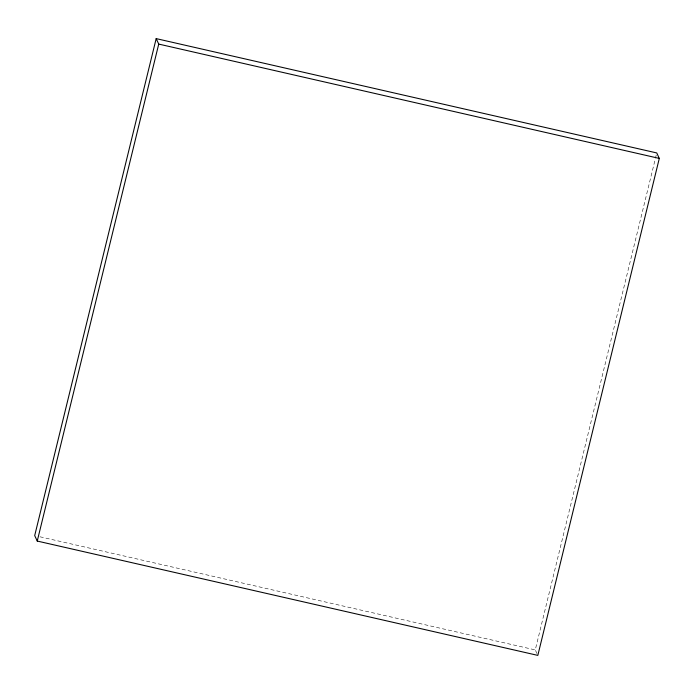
<?xml version="1.0" encoding="UTF-8"?>
<svg xmlns="http://www.w3.org/2000/svg" width="694" height="694" viewBox="0 0 694 694"><rect width="100%" height="100%" fill="white"/><g stroke="black" fill="none" stroke-linecap="round" stroke-linejoin="round"><path stroke-width="0.52" stroke-dasharray="3.47 2.6" d="M536.974 653.566L535.265 649.914L655.205 159.256M655.457 158.206L656.229 155.048M39.983 536.792L535.265 649.914"/><path stroke-width="1.04" d="M156.176 38.612L34.7 535.586L37.25 541.06L537.824 655.388L659.3 158.414L656.75 152.94L156.176 38.612L158.735 44.086L37.25 541.06M158.735 44.086L659.3 158.414"/></g></svg>
